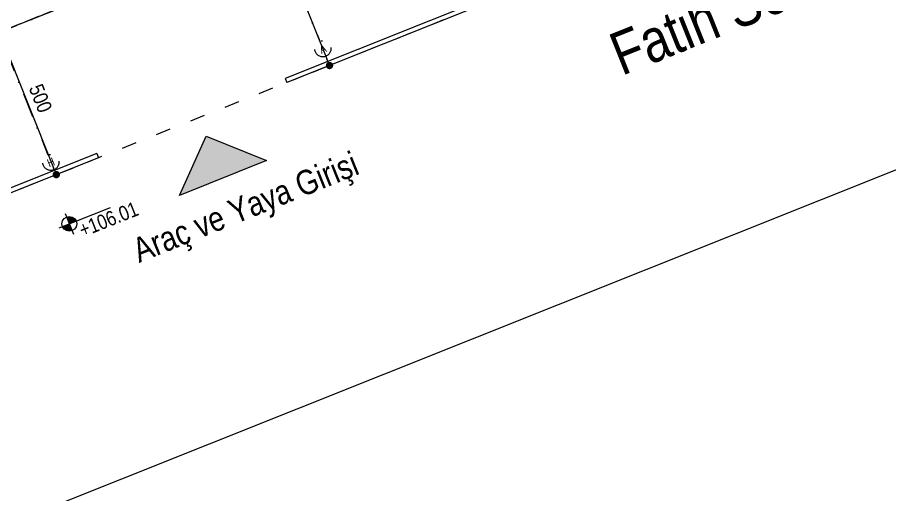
# Model space of a CAD drawing. Header units: millimetres. Extents: x 1811019 to 3717122, y -501178 to -243171.
# Drawn here: x 1822238 to 1822949, y -245538 to -245149 of the extents above; entities that cross this region are included whole.
import ezdxf
from ezdxf.enums import TextEntityAlignment as Align

# ---------------------------------------------------------------- set-up
doc = ezdxf.new("R2010")
doc.units = ezdxf.units.MM
doc.linetypes.add('ACAD_ISO03W100', pattern=[30, 12, -18])
doc.linetypes.add('aks line', pattern=[0.4001, 0.2, -0.1, 0.0001, -0.1])
for name, color, linetype, lineweight in [('a_aks_line', 251, 'aks line', 13), ('a_duvar', 255, 'Continuous', 35), ('a_görünüş', 32, 'Continuous', 25), ('a_görünüş_ince', 8, 'Continuous', 20), ('a_not_kot', 251, 'Continuous', 13), ('a_not_malzeme_text', 252, 'Continuous', 5), ('a_not_misc', 144, 'Continuous', 5), ('a_not_text', 7, 'Continuous', 13), ('a_sınır_parsel', 1, 'Continuous', 20), ('a_sınır_yapı yaklaşma', 252, 'ACAD_ISO03W100', 13), ('a_ölçü_dış', 2, 'Continuous', 13)]:
    doc.layers.add(name, color=color, linetype=linetype, lineweight=lineweight)
doc.styles.add('arial_1_18', font='ARIALN.TTF', dxfattribs={"height": 0.2})
doc.styles.get("Standard").update_dxf_attribs({"font": 'ARIALN.TTF'})
doc.dimstyles.new('200 vaz', dxfattribs={"dimtxt": 12, "dimasz": 6, "dimexe": 15, "dimexo": 0, "dimgap": 5, "dimtad": 1, "dimdec": 0, "dimlfac": 4, "dimzin": 12, "dimdsep": 46, "dimtxsty": 'Standard', "dimblk": 'DOT', "dimcen": 1, "dimadec": 1, "dimazin": 0, "dimtfac": 1, "dimtdec": 0, "dimtix": 1, "dimtofl": 0, "dimtmove": 2, "dimatfit": 0, "dimldrblk": 'DOT', "dimfxl": 15, "dimfxlon": 1, "dimtolj": 1, "dimtzin": 0, "dimarcsym": 0})

# ---------------------------------------------------------------- blocks, each defined once
blk = doc.blocks.new('_DOT')
at = {"color": 0, "linetype": 'ByBlock'}
blk.add_line((-0.5, 0), (-1, 0), dxfattribs=at)
at = {"color": 0, "linetype": 'ByBlock', "const_width": 0.5}
blk.add_lwpolyline([(-0.25, 0, 1), (0.25, 0, 1)], format="xyb", close=True, dxfattribs=at)
blk = doc.blocks.new('*D45')
at = {"layer": 'a_ölçü_dış', "color": 0, "lineweight": -2, "transparency": 16777216}
for p, q in [((469.2, 591.33), (483.13, 596.9)), ((471.42, 585.76), (513.36, 480.83)), ((515.58, 475.26), (529.51, 480.82))]:
    blk.add_line(p, q, dxfattribs=at)
at = {"layer": 'Defpoints', "color": 0, "transparency": 16777216}
for p in [(469.2, 591.33), (515.58, 475.26), (515.58, 475.26)]:
    blk.add_point(p, dxfattribs=at)
at = {"layer": 'a_ölçü_dış', "color": 0, "lineweight": -2, "transparency": 16777216, "xscale": 6, "yscale": 6, "zscale": 6}
for p, rotation in [((469.2, 591.33), 111.7823687625724), ((515.58, 475.26), 291.7823687625724)]:
    blk.add_blockref('_DOT', p, dxfattribs=dict(at, rotation=rotation))
at = {"layer": 'a_ölçü_dış', "color": 0, "transparency": 16777216, "insert": (502.72, 537.42), "char_height": 12, "attachment_point": 5, "rotation": 291.78237}
blk.add_mtext('\\A1;500', dxfattribs=at)
blk = doc.blocks.new('*D46')
at = {"layer": 'a_ölçü_dış', "color": 0, "lineweight": -2, "transparency": 16777216}
for p, q in [((691.68, 680.24), (686.12, 694.17)), ((474.37, 593.4), (686.11, 678.01)), ((468.79, 591.17), (463.23, 605.1))]:
    blk.add_line(p, q, dxfattribs=at)
at = {"layer": 'Defpoints', "color": 0, "transparency": 16777216}
for p in [(691.68, 680.24), (691.68, 680.24), (468.79, 591.17)]:
    blk.add_point(p, dxfattribs=at)
at = {"layer": 'a_ölçü_dış', "color": 0, "lineweight": -2, "transparency": 16777216, "xscale": 6, "yscale": 6, "zscale": 6}
for p, rotation in [((691.68, 680.24), 21.78230538656591), ((468.79, 591.17), 201.7823053865659)]:
    blk.add_blockref('_DOT', p, dxfattribs=dict(at, rotation=rotation))
at = {"layer": 'a_ölçü_dış', "color": 0, "transparency": 16777216, "insert": (576.11, 646.04), "char_height": 12, "attachment_point": 5, "rotation": 21.78231}
blk.add_mtext('\\A1;960', dxfattribs=at)
blk = doc.blocks.new('*D47')
at = {"layer": 'a_ölçü_dış', "color": 0, "lineweight": -2, "transparency": 16777216}
for p, q in [((691.68, 680.24), (677.75, 674.67)), ((693.91, 674.67), (735.84, 569.74)), ((738.07, 564.17), (724.14, 558.6))]:
    blk.add_line(p, q, dxfattribs=at)
at = {"layer": 'Defpoints', "color": 0, "transparency": 16777216}
for p in [(691.68, 680.24), (738.07, 564.17), (738.07, 564.17)]:
    blk.add_point(p, dxfattribs=at)
at = {"layer": 'a_ölçü_dış', "color": 0, "lineweight": -2, "transparency": 16777216, "xscale": 6, "yscale": 6, "zscale": 6}
for p, rotation in [((691.68, 680.24), 111.7823687625773), ((738.07, 564.17), 291.7823687625773)]:
    blk.add_blockref('_DOT', p, dxfattribs=dict(at, rotation=rotation))
at = {"layer": 'a_ölçü_dış', "color": 0, "transparency": 16777216, "insert": (725.21, 626.33), "char_height": 12, "attachment_point": 5, "rotation": 291.78237}
blk.add_mtext('\\A1;500', dxfattribs=at)
blk = doc.blocks.new('sembol_kot')
at = {"layer": 'a_not_kot'}
for points in [[(0, 10), (0, 0), (10, 0, 0.414214)], [(0, 0), (-10, 0, 0.414214), (0, -10)]]:
    blk.add_hatch(color=256, dxfattribs=at).paths.add_polyline_path(points)
for p, q in [((0, 15), (0, -15)), ((-15, 0), (60, 0))]:
    blk.add_line(p, q, dxfattribs=at)
blk.add_circle((0, 0), 10, dxfattribs=at)
blk = doc.blocks.new('vaziyet')
at = {"layer": 'a_not_misc'}
h = blk.add_hatch(color=256, dxfattribs=at)
h.dxf.hatch_style = 1
h.paths.add_polyline_path([(686.72, 486.69), (615.97, 458.26), (637.63, 506.61)])
at = {"layer": 'a_aks_line', "ltscale": 100}
for p, q in [((295.2, 1025.25), (508.71, 491.36)), ((560.48, 627.84), (9.18, 407.37))]:
    blk.add_line(p, q, dxfattribs=at)
blk.add_lwpolyline([(504.74, 1148.02), (730.18, 583.9)], dxfattribs=at)
for centre in [(732.62, 577.81), (511.15, 485.26)]:
    blk.add_circle(centre, 6.56, dxfattribs=at)
at = {"layer": 'a_görünüş'}
for points in [[(550, 489.01), (-92.77, 232.15), (-136.52, 964.9), (1716.23, 1702.15), (2112.48, 1113.4), (1362.11, 813.54)], [(548.61, 492.49), (-89.34, 237.56), (-132.62, 962.42), (1714.81, 1697.55), (2106.78, 1115.16), (1360.72, 817.02)], [(1291.07, 789.19), (701.85, 553.73)], [(1292.47, 785.71), (703.25, 550.25)], [(701.85, 553.73), (703.25, 550.25)], [(548.61, 492.49), (550, 489.01)]]:
    blk.add_lwpolyline(points, dxfattribs=at)
at = {"layer": 'a_görünüş_ince', "flags": 128}
blk.add_lwpolyline([(2205.25, 881.25), (0, 0)], dxfattribs=at)
at = {"layer": 'a_not_misc'}
blk.add_lwpolyline([(686.72, 486.69), (615.97, 458.26), (637.63, 506.61), (686.72, 486.69)], dxfattribs=at)
at = {"layer": 'a_sınır_parsel', "linetype": 'ACAD_ISO03W100', "flags": 128}
blk.add_lwpolyline([(2112.48, 1113.4), (-92.77, 232.15)], dxfattribs=at)
at = {"layer": 'a_sınır_yapı yaklaşma'}
blk.add_line((1922.34, 1172.03), (-27.24, 392.95), dxfattribs=at)
at = {"layer": 'a_duvar', "xscale": 0.6, "yscale": 0.6, "zscale": 0.6, "rotation": 21.78429833593317}
blk.add_blockref('sembol_kot', (526.17, 435.16), dxfattribs=at)
at = {"layer": 'a_aks_line', "ltscale": 100, "style": 'arial_1_18'}
for s, rotation, p in [('A', 21.78338, (733.87, 574.67)), ('H', 21.79684, (512.4, 482.13))]:
    blk.add_text(s, height=6.75, rotation=rotation, dxfattribs=at).set_placement(p, align=Align.CENTER)
at = {"layer": 'a_not_kot'}
blk.add_text('+106.01', height=12, rotation=21.7843, dxfattribs=at).set_placement((537.09, 424.01))
at = {"layer": 'a_not_text'}
for s, height, rotation, p in [('Fatih Sokak', 35, 21.79769, (976.07, 555.61)), ('Araç ve Yaya Girişi', 20, 22, (583.02, 403.2))]:
    blk.add_text(s, height=height, rotation=rotation, dxfattribs=at).set_placement(p)
at = {"layer": 'a_ölçü_dış'}
for p1, p2, picture, middle in [((468.79, 591.17), (691.68, 680.24), '*D46', (576.11, 646.04)), ((691.68, 680.24), (738.07, 564.17), '*D47', (725.21, 626.33)), ((469.2, 591.33), (515.58, 475.26), '*D45', (502.72, 537.42))]:
    dim = blk.add_aligned_dim(p1=p1, p2=p2, distance=0, dimstyle='200 vaz', dxfattribs=at)
    dim.commit()
    dim.dimension.update_dxf_attribs({"geometry": picture, "text_midpoint": middle})

msp = doc.modelspace()

# ---------------------------------------------------------------- block references
at = {"layer": 'a_not_malzeme_text'}
msp.add_blockref('vaziyet', (1821754.51, -245752.73), dxfattribs=at)

doc.saveas('drawing.dxf')
